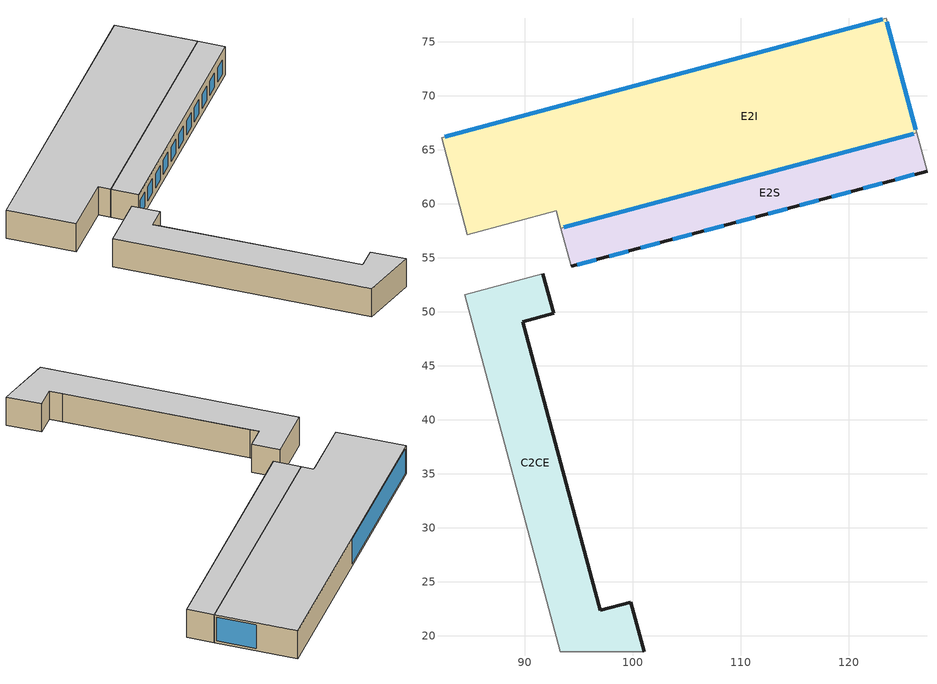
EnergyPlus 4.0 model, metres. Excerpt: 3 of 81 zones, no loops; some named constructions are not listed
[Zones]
E2S
 floor to E1S (Radiant Ceiling Reverse): 126.28,66.56 127.22,63.03 99.03,55.47 98.08,59.01 z5.94
 floor to C1N (Normal Ceiling Reverse): 98.08,59.01 99.03,55.47 94.26,54.2 93.32,57.73 z5.94
 wall outside (ThermMass Wall 2up): 94.26,54.2 127.22,63.03 z5.94:10.21
 wall adiabatic (Internal Walls): 93.32,57.73 94.26,54.2 / 127.22,63.03 126.28,66.56 z5.94:10.21
 window (NREL Vision SWindow): 94.84,54.35 96.61,54.83 / 97.78,55.14 99.55,55.61 / 100.73,55.93 102.49,56.4 / 103.67,56.72 105.44,57.19 / 106.62,57.51 108.38,57.98 / 109.56,58.3 111.33,58.77 / 112.5,59.09 114.27,59.56 / 115.45,59.87 117.21,60.35 / 118.39,60.66 120.16,61.14 / 121.34,61.45 123.1,61.93 / 124.28,62.24 126.05,62.71 z6.86:8.99
 ceiling to E3S (Radiant Ceiling): 93.32,57.73 94.26,54.2 127.22,63.03 126.28,66.56 z10.21
E2I
 floor to E1I (Radiant Ceiling Reverse): 123.44,77.16 126.28,66.56 98.08,59.01 95.75,67.69 85.6,64.97 85.09,66.89 z5.94
 floor to C1N (Normal Ceiling Reverse): 95.75,67.69 98.08,59.01 93.32,57.73 92.88,59.35 84.68,57.15 82.27,66.13 85.09,66.89 85.6,64.97 z5.94
 wall adiabatic (Internal Walls): 82.27,66.13 84.68,57.15 92.88,59.35 93.32,57.73 z5.94:10.21
 wall to E2E (Internal Walls): 126.28,66.56 123.44,77.16 z5.94:10.21
 wall to E2S (Internal Walls): 93.32,57.73 126.28,66.56 z5.94:10.21
 wall to E2N (Internal Walls): 123.44,77.16 82.27,66.13 z5.94:10.21
 window inside (NREL Interior SWindow): 126.2,66.86 123.52,76.87 / 93.61,57.81 125.98,66.48 / 123.14,77.08 82.56,66.21 z6.25:9.91
 ceiling to E3I (Radiant Ceiling): 82.27,66.13 84.68,57.15 92.88,59.35 93.32,57.73 126.28,66.56 123.44,77.16 z10.21
C2CE
 floor to C1CE (Radiant Ceiling Reverse): 92.64,49.85 89.81,49.09 96.97,22.34 99.81,23.1 101.03,18.54 93.26,18.54 84.41,51.56 91.66,53.5 z5.94
 wall outside (Zinc Wall): 101.03,18.54 99.81,23.1 96.97,22.34 96.51,24.06 / 89.81,49.09 92.64,49.85 91.66,53.5 z5.94:10.21
 wall outside (Curtain Wall): 96.51,24.06 90.13,47.9 89.81,49.09 z5.94:10.21
 wall to C2CW (Internal Walls): 84.41,51.56 93.26,18.54 z5.94:10.21
 wall to C2S (Internal Walls): 93.26,18.54 101.03,18.54 z5.94:10.21
 wall to C2N (Internal Walls): 91.66,53.5 84.41,51.56 z5.94:10.21
 ceiling to C3CW (Radiant Ceiling): 84.41,51.56 93.26,18.54 101.03,18.54 99.81,23.1 96.97,22.34 89.81,49.09 92.64,49.85 91.66,53.5 z10.21
[Schedule:Compact]
On: Through: 12/31, For: Alldays, Until: 24:00, 1
Always 20: Through: 12/31, For: AllDays, Until: 24:00, 20
Always 21: Through: 12/31, For: AllDays, Until: 24:00, 21
Always 25: Through: 12/31, For: AllDays, Until: 24:00, 25
[Schedule:File]
DWest Low N Ltg Ctrl: File=C:\eplusTest\users\Hedrick\RSF\n-z1z3-low_NOffice.csv; Column Number=1; Rows to Skip at Top=0
[AirflowNetwork:SimulationControl]
AFN SimControl: AirflowNetwork Control=MultizoneWithoutDistribution; Wind Pressure Coefficient Type=Input; AirflowNetwork Wind Pressure Coefficient Array=Test Wind Pressure Coefficient Array; Height Selection for Local Wind Speed Calculation=ExternalNode; Maximum Number of Iterations=500; Initialization Type=ZeroNodePressures; Relative Airflow Convergence Tolerance=0.0001; Absolute Airflow Convergence Tolerance {kg/s}=0.000001; Convergence Acceleration Limit=-0.5; Azimuth Angle of Long Axis of Building {deg}=90; Ratio of Building Width Along Short Axis to Width Along Long Axis=0.1667
[AirflowNetwork:MultiZone:Zone] Indoor and Outdoor Enthalpy Difference Upper Limit for Minimun Venting Open Factor {deltaJ/kg}=300000; Venting Availability Schedule=On
Name | Ventilation Control Mode | Ventilation Control Zone Temperature Setpoint Schedule | Minimum Venting Open Factor | Indoor and Outdoor Temperature Difference Lower Limit For Maximum Venting Open Factor {deltaC} | Indoor and Outdoor Temperature Difference Upper Limit for Minimun Venting Open Factor {deltaC}
A1N; A1S; A1W; B1N; B1S; B1E; E1N; E1S; E1E; D1N; D1S; D1W | Temperature | Always 21 | 0.1 | 5 | 10
A1I; B1I; E1I; D1I | Constant |  |  |  | 100
[AirflowNetwork:MultiZone:Surface] Window/Door Opening Factor, or Crack Factor=1; Ventilation Control Mode=ZoneLevel; Indoor and Outdoor Temperature Difference Upper Limit for Minimun Venting Open Factor {deltaC}=100; Indoor and Outdoor Enthalpy Difference Upper Limit for Minimun Venting Open Factor {deltaJ/kg}=300000; Venting Availability Schedule=On
Name | Leakage Component
A1I North IWindow; A1I South IWindow; A1I West IWindow; B1I North IWindow; B1I South IWindow; B1I East IWindow; E1I North IWindow; E1I South IWindow; E1I East IWindow; D1I North IWindow; D1I South IWindow; D1I West IWindow | IWin
A1N Bottom Window01; A1N Bottom Window02; A1N Bottom Window03; A1N Bottom Window04; A1N Bottom Window05; A1N Bottom Window06; A1N Bottom Window07; A1N Bottom Window08; A1N Bottom Window09; A1N Bottom Window10; A1N Bottom Window11; B1N Bottom Window01; B1N Bottom Window02; B1N Bottom Window03; B1N Bottom Window04; B1N Bottom Window05; B1N Bottom Window06; B1N Bottom Window07; B1N Bottom Window08; B1N Bottom Window09; B1N Bottom Window10; B1N Bottom Window11; B1N Bottom Window12; E1N North Window05; E1N North Window07; E1N North Window08; E1N North Window10; E1N North Window11; E1N North Window12; D1N North Window01; D1N North Window02; D1N North Window03; D1N North Window04 | EWinNorthOffice
A1S South Window01; A1S South Window02; A1S South Window03; A1S South Window04; A1S South Window05; A1S South Window06; A1S South Window07; A1S South Window08; A1S South Window09; A1S South Window10; A1S South Window11; A1S South Window12; A1S South Window13; A1S South Window14; A1W South Window01; A1W South Window02; B1S South Window01; B1S South Window02; B1S South Window03; B1S South Window04; B1S South Window05; B1S South Window06; B1S South Window07; B1S South Window08; B1S South Window09; B1E South Window01; B1E South Window02; B1E South Window03; E1S South Window01; E1S South Window03; E1S South Window04; E1S South Window05; E1S South Window06; E1S South Window08; E1S South Window09; E1S South Window10; E1E South Window01; E1E South Window02; E1E South Window03; D1S South Window01a; D1S South Window01b; D1S South Window01c; D1S South Window01d; D1S South Window02; D1S South Window03; D1S South Window04; D1S South Window05; D1S South Window06; D1S South Window07; D1S South Window08; D1S South Window09; D1S South Window10; D1S South Window11; D1S South Window12; D1S South Window13; D1S South Window15; D1S South Window16; D1S South Window17; D1S South Window18; D1W South Window01; D1W South Window02 | EWinSouthOffice
[AirflowNetwork:MultiZone:Component:DetailedOpening] Air Mass Flow Coefficient When Opening is Closed {kg/s-m}=0.001; Air Mass Flow Exponent When Opening is Closed=0.65; Number of Sets of Opening Factor Data=2; Opening Factor 1=0; Discharge Coefficient for Opening Factor 1=0.001; Width Factor for Opening Factor 1=1; Height Factor for Opening Factor 1=0; Start Height Factor for Opening Factor 1=0; Opening Factor 2=1; Width Factor for Opening Factor 2=1; Start Height Factor for Opening Factor 2=0; Opening Factor 3=0; Discharge Coefficient for Opening Factor 3=0; Width Factor for Opening Factor 3=0; Height Factor for Opening Factor 3=0; Start Height Factor for Opening Factor 3=0; Opening Factor 4=0; Discharge Coefficient for Opening Factor 4=0; Width Factor for Opening Factor 4=0; Height Factor for Opening Factor 4=0; Start Height Factor for Opening Factor 4=0
Name | Type of Rectanguler Large Vertical Opening (LVO) | Extra Crack Length or Height of Pivoting Axis {m} | Discharge Coefficient for Opening Factor 2 | Height Factor for Opening Factor 2
IWin | NonPivoted | 0 | 1 | 1
EWin6by8 | NonPivoted | 2 | 0.6 | 0.5
EWinNorthOffice; EWinSouthOffice | HorizontallyPivoted | 1.22 | 0.6 | 0.5
[AirflowNetwork:MultiZone:ExternalNode] External Node Height {m}=2.1335; Wind Pressure Coefficient Values Object=Test Wind Pressure Coefficients
A1S; A1N; B1S; B1N; D1S; D1N; E1S; E1N
[AirflowNetwork:MultiZone:WindPressureCoefficientArray]
Test Wind Pressure Coefficient Array: Wind Direction 1 {deg}=0; Wind Direction 2 {deg}=90; Wind Direction 3 {deg}=180; Wind Direction 4 {deg}=270
[AirflowNetwork:MultiZone:WindPressureCoefficientValues]
Test Wind Pressure Coefficients: AirflowNetwork:MultiZone:WindPressureCoefficientArray=Test Wind Pressure Coefficient Array; Wind Pressure Coefficient Value 1=1; Wind Pressure Coefficient Value 2=1; Wind Pressure Coefficient Value 3=1; Wind Pressure Coefficient Value 4=1
